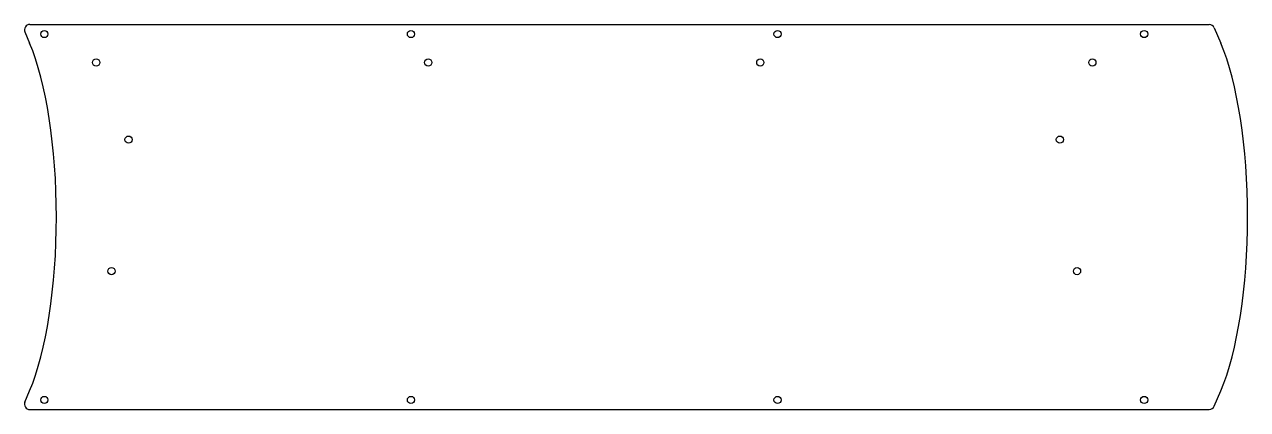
# Model space of a CAD drawing. Header units: millimetres. Extents: x -1211 to 233, y -1153 to 100.
# Drawn here: x -106.7 to 232.6, y -658.9 to -552 of the extents above; entities that cross this region are included whole.
import ezdxf

# ---------------------------------------------------------------- set-up
doc = ezdxf.new("R2010")
doc.units = ezdxf.units.MM
doc.layers.get('0').update_dxf_attribs({"lineweight": 25, "true_color": 0xffffff})
doc.layers.add('f1', color=7, linetype='Continuous', lineweight=25, true_color=0x000000)

msp = doc.modelspace()

# ---------------------------------------------------------------- linework, layer by layer
for p, q in [((-105.16, -551.97), (221.94, -551.97)), ((223.32, -552.88), (225.14, -557.14)), ((-106.54, -554.05), (-105.22, -557.14)), ((-106.54, -656.8), (-105.22, -653.72)), ((223.32, -657.98), (225.14, -653.72)), ((-105.16, -658.89), (221.94, -658.89))]:
    msp.add_line(p, q)
for centre in [(-101.15, -554.63), (0.53, -554.63), (102.21, -554.63), (203.89, -554.63), (-86.78, -562.53), (5.32, -562.53), (97.42, -562.53), (189.52, -562.53), (-77.78, -583.95), (180.52, -583.95), (-101.15, -656.23), (0.53, -656.23), (102.21, -656.23), (203.89, -656.23)]:
    msp.add_circle(centre, 1)
for centre, start, end in [((-105.16, -553.47), 90, 203.0738), ((221.94, -553.47), 23.0738, 90), ((-105.16, -657.39), 156.9262, 270), ((221.94, -657.39), 270, 336.9262)]:
    msp.add_arc(centre, 1.5, start, end)
for centre in [(-114.81, -605.43), (215.56, -605.43)]:
    msp.add_ellipse(centre, major_axis=(0, 58.46), ratio=0.29078, start_param=3.740536, end_param=5.684242)
at = {"layer": 'f1'}
for centre in [(-82.53, -620.45), (185.27, -620.45)]:
    msp.add_circle(centre, 1, dxfattribs=at)

doc.saveas('drawing.dxf')
